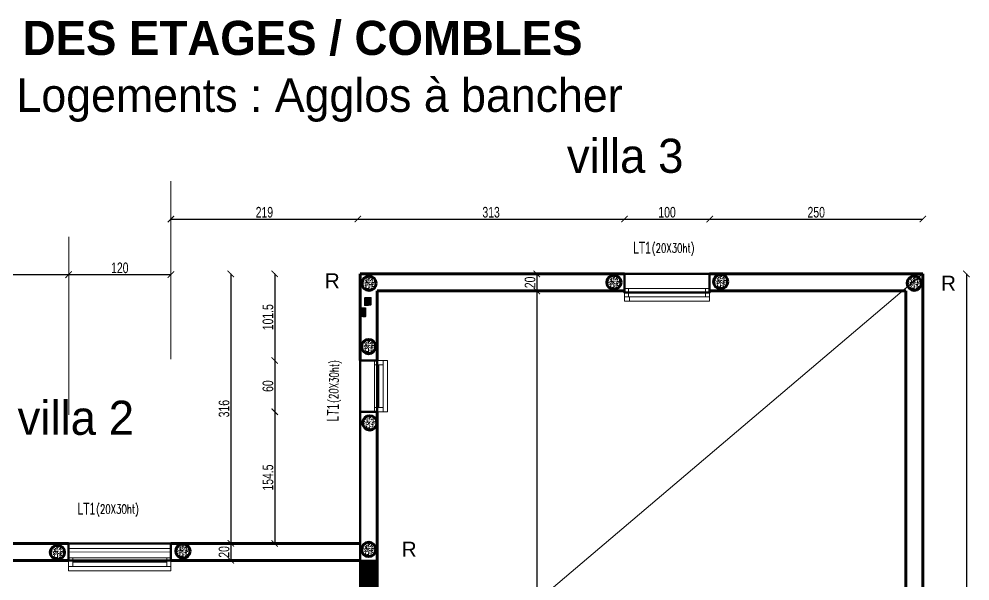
# Model space of a CAD drawing. Header units: metres. Extents: x -12536 to 12621, y -17191 to 9596.
# Drawn here: x -1942 to -826, y 4959 to 5618 of the extents above; entities that cross this region are included whole.
import ezdxf
from ezdxf.enums import TextEntityAlignment as Align

# ---------------------------------------------------------------- set-up
doc = ezdxf.new("R2010")
doc.units = ezdxf.units.M
doc.header["$MEASUREMENT"] = 0
doc.header["$PDMODE"] = 2
doc.header["$PDSIZE"] = 0.25
for name, color, linetype, lineweight in [('B-COT', 1, 'Continuous', 18), ('B-HAC', 8, 'Continuous', 9), ('B-HACH', 8, 'Continuous', 9), ('B-TEXT-LINTEAU', 3, 'Continuous', 30), ('B-TEXT-NIVEAU', 3, 'Continuous', 20), ('B-titre linteau', 7, 'Continuous', 40), ('B-TITRE POTEAUX', 7, 'Continuous', 60), ('B-VOILE-BA', 7, 'Continuous', 60)]:
    doc.layers.add(name, color=color, linetype=linetype, lineweight=lineweight)
for name, color, linetype in [('B-HATCH-RELEVE', 7, 'Continuous'), ('Calque commun', 7, 'Continuous'), ('Layer4', 7, 'Continuous')]:
    doc.layers.add(name, color=color, linetype=linetype)
doc.styles.add('Arial', font='arial.ttf', dxfattribs={"height": 0.128})
doc.styles.add('Arial Narrow', font='ARIALN.TTF', dxfattribs={"width": 0.5})
doc.styles.add('Century Gothic', font='GOTHICB.TTF', dxfattribs={"height": 0.4})
doc.styles.add('Century Gothic4', font='GOTHIC.TTF', dxfattribs={"height": 0.4})
doc.styles.add('TEXTE', font='arial.ttf', dxfattribs={"width": 0.7})
doc.styles.add('TEXTE100', font='romans.shx', dxfattribs={"width": 0.7, "height": 0.3})
doc.dimstyles.new('COT 50', dxfattribs={"dimscale": 0.05, "dimtxt": 250, "dimasz": 150, "dimexe": 1, "dimexo": 2, "dimgap": 30, "dimtad": 1, "dimdec": 1, "dimrnd": 0.5, "dimzin": 12, "dimdsep": 46, "dimtxsty": 'TEXTE', "dimblk1": 'ARCHTICK', "dimblk2": 'ARCHTICK', "dimsah": 1, "dimcen": 0, "dimdle": 1.5, "dimclrd": 1, "dimclre": 1, "dimclrt": 3, "dimadec": 0, "dimazin": 0, "dimtfac": 1, "dimtdec": 1, "dimtmove": 0, "dimatfit": 3, "dimldrblk": 'ARCHTICK', "dimfxl": 1, "dimtolj": 1, "dimtzin": 0, "dimarcsym": 0})

# ---------------------------------------------------------------- blocks, each defined once
blk = doc.blocks.new('@PRES_1_$$_1-50')
at = {"layer": 'Calque commun', "color": 5, "linetype": 'Continuous', "lineweight": 5}
for p, q in [((0, 0.32), (1, 0.32)), ((1, 0.15), (0, 0.15)), ((0.05, 0.05), (0.05, 0.15)), ((0.95, 0.15), (0.95, 0.05)), ((1, 0.05), (0, 0.05)), ((0, 0), (1, 0)), ((0.05, 0.1), (0.95, 0.1))]:
    blk.add_line(p, q, dxfattribs=at)
blk = doc.blocks.new('@PRES_1_$$_1-51')
at = {"layer": 'Calque commun', "color": 0, "linetype": 'ByBlock', "lineweight": -2}
blk.add_line((0, 0), (0, 0.32), dxfattribs=at)
blk = doc.blocks.new('@PRES_1_$$_1-52')
at = {"layer": 'Calque commun', "color": 0, "linetype": 'ByBlock', "lineweight": -2}
blk.add_line((0, 0), (0, 0.32), dxfattribs=at)
blk = doc.blocks.new('INTER_2D_COMB18')
at = {"layer": 'Calque commun', "color": 0, "linetype": 'ByBlock', "lineweight": -2}
blk.add_blockref('@PRES_1_$$_1-50', (0, 0), dxfattribs=at)
at = {"layer": 'Calque commun', "color": 7, "linetype": 'Continuous', "lineweight": 5}
blk.add_blockref('@PRES_1_$$_1-51', (0, 0), dxfattribs=at)
at = {"layer": 'Calque commun', "color": 7, "linetype": 'Continuous', "lineweight": 5, "extrusion": (0, 0, -1), "xscale": -1, "yscale": -1, "zscale": -1, "rotation": 180}
blk.add_blockref('@PRES_1_$$_1-52', (-1, 0), dxfattribs=at)
blk = doc.blocks.new('@PRES_1_$$_1-7')
at = {"layer": 'Calque commun', "color": 5, "linetype": 'Continuous', "lineweight": 5}
for p, q in [((0, 0.32), (1.2, 0.32)), ((1.2, 0.15), (0, 0.15)), ((0.05, 0.05), (0.05, 0.15)), ((1.15, 0.15), (1.15, 0.05)), ((1.2, 0.05), (0, 0.05)), ((0, 0), (1.2, 0)), ((0.05, 0.1), (1.15, 0.1))]:
    blk.add_line(p, q, dxfattribs=at)
blk = doc.blocks.new('@PRES_1_$$_1-8')
at = {"layer": 'Calque commun', "color": 7, "linetype": 'Continuous', "lineweight": 5}
blk.add_line((0, 0), (0, 0.32), dxfattribs=at)
blk = doc.blocks.new('@PRES_1_$$_1-9')
at = {"layer": 'Calque commun', "color": 7, "linetype": 'Continuous', "lineweight": 5}
blk.add_line((0, 0), (0, 0.32), dxfattribs=at)
blk = doc.blocks.new('INTER_2D_COMB3')
at = {"layer": 'Layer4', "color": 0, "linetype": 'ByBlock', "lineweight": -2}
for name in ['@PRES_1_$$_1-7', '@PRES_1_$$_1-8']:
    blk.add_blockref(name, (0, 0), dxfattribs=at)
at = {"layer": 'Layer4', "color": 0, "linetype": 'ByBlock', "lineweight": -2, "extrusion": (0, 0, -1), "xscale": -1, "yscale": -1, "zscale": -1, "rotation": 180}
blk.add_blockref('@PRES_1_$$_1-9', (-1.2, 0), dxfattribs=at)
blk = doc.blocks.new('@PRES_1_$$_1-14')
at = {"layer": 'Calque commun', "color": 5, "linetype": 'Continuous', "lineweight": 5}
for p, q in [((0, 0.32), (0.6, 0.32)), ((0.6, 0.15), (0, 0.15)), ((0.05, 0.05), (0.05, 0.15)), ((0.55, 0.15), (0.55, 0.05)), ((0.6, 0.05), (0, 0.05)), ((0, 0), (0.6, 0)), ((0.05, 0.1), (0.55, 0.1))]:
    blk.add_line(p, q, dxfattribs=at)
blk = doc.blocks.new('@PRES_1_$$_1-15')
at = {"layer": 'Calque commun', "color": 0, "linetype": 'ByBlock', "lineweight": -2}
blk.add_line((0, 0), (0, 0.32), dxfattribs=at)
blk = doc.blocks.new('@PRES_1_$$_1-16')
at = {"layer": 'Calque commun', "color": 0, "linetype": 'ByBlock', "lineweight": -2}
blk.add_line((0, 0), (0, 0.32), dxfattribs=at)
blk = doc.blocks.new('INTER_2D_COMB6')
at = {"layer": 'Layer4', "color": 0, "linetype": 'ByBlock', "lineweight": -2}
blk.add_blockref('@PRES_1_$$_1-14', (0, 0), dxfattribs=at)
at = {"layer": 'Layer4', "color": 7, "linetype": 'Continuous', "lineweight": 5}
blk.add_blockref('@PRES_1_$$_1-15', (0, 0), dxfattribs=at)
at = {"layer": 'Layer4', "color": 7, "linetype": 'Continuous', "lineweight": 5, "extrusion": (0, 0, -1), "xscale": -1, "yscale": -1, "zscale": -1, "rotation": 180}
blk.add_blockref('@PRES_1_$$_1-16', (-0.6, 0), dxfattribs=at)
blk = doc.blocks.new('_ArchTick')
at = {"color": 0, "linetype": 'ByBlock', "const_width": 0.15}
blk.add_lwpolyline([(-0.5, -0.5), (0.5, 0.5)], dxfattribs=at)
blk = doc.blocks.new('*D972')
at = {"layer": 'B-HATCH-RELEVE', "color": 1, "linetype": 'ByBlock', "lineweight": -2, "transparency": 16777216}
for p, q in [((-2161.6, 5318.2), (-1883.5, 5318.2)), ((-2161.5, 5318.2), (-2161.5, 5318.2)), ((-1883.5, 5318.2), (-1883.5, 5318.2))]:
    blk.add_line(p, q, dxfattribs=at)
at = {"layer": 'Defpoints', "color": 0, "transparency": 16777216}
for p in [(-1883.5, 5318.2), (-2161.5, 5186.7), (-1883.5, 5003.1)]:
    blk.add_point(p, dxfattribs=at)
at = {"layer": 'B-HATCH-RELEVE', "color": 1, "lineweight": -2, "transparency": 16777216, "xscale": 7.5, "yscale": 7.5, "zscale": 7.5, "rotation": 180}
blk.add_blockref('_ArchTick', (-2161.5, 5318.2), dxfattribs=at)
at = {"layer": 'B-HATCH-RELEVE', "color": 1, "lineweight": -2, "transparency": 16777216, "xscale": 7.5, "yscale": 7.5, "zscale": 7.5}
blk.add_blockref('_ArchTick', (-1883.5, 5318.2), dxfattribs=at)
at = {"layer": 'B-HATCH-RELEVE', "color": 3, "transparency": 16777216, "insert": (-2022.5, 5326.1), "char_height": 12.5, "attachment_point": 5, "style": 'TEXTE'}
blk.add_mtext('\\A1;278', dxfattribs=at)
blk = doc.blocks.new('*D973')
at = {"layer": 'B-HATCH-RELEVE', "color": 1, "linetype": 'ByBlock', "lineweight": -2, "transparency": 16777216}
for p, q in [((-1883.6, 5318.2), (-1763.5, 5318.2)), ((-1883.5, 5318.2), (-1883.5, 5318.2)), ((-1763.5, 5318.2), (-1763.5, 5318.2))]:
    blk.add_line(p, q, dxfattribs=at)
at = {"layer": 'Defpoints', "color": 0, "transparency": 16777216}
for p in [(-1763.5, 5318.2), (-1883.5, 5003.1), (-1763.5, 5003.1)]:
    blk.add_point(p, dxfattribs=at)
at = {"layer": 'B-HATCH-RELEVE', "color": 1, "lineweight": -2, "transparency": 16777216, "xscale": 7.5, "yscale": 7.5, "zscale": 7.5, "rotation": 180}
blk.add_blockref('_ArchTick', (-1883.5, 5318.2), dxfattribs=at)
at = {"layer": 'B-HATCH-RELEVE', "color": 1, "lineweight": -2, "transparency": 16777216, "xscale": 7.5, "yscale": 7.5, "zscale": 7.5}
blk.add_blockref('_ArchTick', (-1763.5, 5318.2), dxfattribs=at)
at = {"layer": 'B-HATCH-RELEVE', "color": 3, "transparency": 16777216, "insert": (-1823.5, 5326.1), "char_height": 12.5, "attachment_point": 5, "style": 'TEXTE'}
blk.add_mtext('\\A1;120', dxfattribs=at)
blk = doc.blocks.new('*D974')
at = {"layer": 'B-HATCH-RELEVE', "color": 1, "linetype": 'ByBlock', "lineweight": -2, "transparency": 16777216}
for p, q in [((-1763.6, 5383.4), (-1544.2, 5383.4)), ((-1763.5, 5383.4), (-1763.5, 5383.5)), ((-1544.3, 5383.4), (-1544.3, 5383.4))]:
    blk.add_line(p, q, dxfattribs=at)
at = {"layer": 'Defpoints', "color": 0, "transparency": 16777216}
for p in [(-1544.3, 5384.4), (-1544.3, 5383.4), (-1763.5, 5068.4)]:
    blk.add_point(p, dxfattribs=at)
at = {"layer": 'B-HATCH-RELEVE', "color": 1, "lineweight": -2, "transparency": 16777216, "xscale": 7.5, "yscale": 7.5, "zscale": 7.5, "rotation": 180}
blk.add_blockref('_ArchTick', (-1763.5, 5383.4), dxfattribs=at)
at = {"layer": 'B-HATCH-RELEVE', "color": 1, "lineweight": -2, "transparency": 16777216, "xscale": 7.5, "yscale": 7.5, "zscale": 7.5}
blk.add_blockref('_ArchTick', (-1544.3, 5383.4), dxfattribs=at)
at = {"layer": 'B-HATCH-RELEVE', "color": 3, "transparency": 16777216, "insert": (-1653.9, 5391.3), "char_height": 12.5, "attachment_point": 5, "style": 'TEXTE'}
blk.add_mtext('\\A1;219', dxfattribs=at)
blk = doc.blocks.new('*D975')
at = {"layer": 'B-HATCH-RELEVE', "color": 1, "linetype": 'ByBlock', "lineweight": -2, "transparency": 16777216}
for p, q in [((-1544.4, 5383.4), (-1231.5, 5383.4)), ((-1544.3, 5383.4), (-1544.3, 5383.4)), ((-1231.5, 5383.4), (-1231.5, 5383.5))]:
    blk.add_line(p, q, dxfattribs=at)
at = {"layer": 'Defpoints', "color": 0, "transparency": 16777216}
for p in [(-1544.3, 5384.4), (-1231.5, 5383.4), (-1231.5, 5319.1)]:
    blk.add_point(p, dxfattribs=at)
at = {"layer": 'B-HATCH-RELEVE', "color": 1, "lineweight": -2, "transparency": 16777216, "xscale": 7.5, "yscale": 7.5, "zscale": 7.5, "rotation": 180}
blk.add_blockref('_ArchTick', (-1544.3, 5383.4), dxfattribs=at)
at = {"layer": 'B-HATCH-RELEVE', "color": 1, "lineweight": -2, "transparency": 16777216, "xscale": 7.5, "yscale": 7.5, "zscale": 7.5}
blk.add_blockref('_ArchTick', (-1231.5, 5383.4), dxfattribs=at)
at = {"layer": 'B-HATCH-RELEVE', "color": 3, "transparency": 16777216, "insert": (-1387.9, 5391.3), "char_height": 12.5, "attachment_point": 5, "style": 'TEXTE'}
blk.add_mtext('\\A1;313', dxfattribs=at)
blk = doc.blocks.new('*D976')
at = {"layer": 'B-HATCH-RELEVE', "color": 1, "linetype": 'ByBlock', "lineweight": -2, "transparency": 16777216}
for p, q in [((-1231.6, 5383.4), (-1131.5, 5383.4)), ((-1231.5, 5383.4), (-1231.5, 5383.5)), ((-1131.5, 5383.4), (-1131.5, 5383.5))]:
    blk.add_line(p, q, dxfattribs=at)
at = {"layer": 'Defpoints', "color": 0, "transparency": 16777216}
for p in [(-1131.5, 5383.4), (-1231.5, 5319.1), (-1131.5, 5318.2)]:
    blk.add_point(p, dxfattribs=at)
at = {"layer": 'B-HATCH-RELEVE', "color": 1, "lineweight": -2, "transparency": 16777216, "xscale": 7.5, "yscale": 7.5, "zscale": 7.5, "rotation": 180}
blk.add_blockref('_ArchTick', (-1231.5, 5383.4), dxfattribs=at)
at = {"layer": 'B-HATCH-RELEVE', "color": 1, "lineweight": -2, "transparency": 16777216, "xscale": 7.5, "yscale": 7.5, "zscale": 7.5}
blk.add_blockref('_ArchTick', (-1131.5, 5383.4), dxfattribs=at)
at = {"layer": 'B-HATCH-RELEVE', "color": 3, "transparency": 16777216, "insert": (-1181.5, 5391.3), "char_height": 12.5, "attachment_point": 5, "style": 'TEXTE'}
blk.add_mtext('\\A1;100', dxfattribs=at)
blk = doc.blocks.new('*D977')
at = {"layer": 'B-HATCH-RELEVE', "color": 1, "linetype": 'ByBlock', "lineweight": -2, "transparency": 16777216}
for p, q in [((-1131.6, 5383.4), (-881.5, 5383.4)), ((-1131.5, 5383.4), (-1131.5, 5383.5)), ((-881.5, 5383.4), (-881.5, 5383.5))]:
    blk.add_line(p, q, dxfattribs=at)
at = {"layer": 'Defpoints', "color": 0, "transparency": 16777216}
for p in [(-881.5, 5383.4), (-1131.5, 5318.2), (-881.5, 5319.1)]:
    blk.add_point(p, dxfattribs=at)
at = {"layer": 'B-HATCH-RELEVE', "color": 1, "lineweight": -2, "transparency": 16777216, "xscale": 7.5, "yscale": 7.5, "zscale": 7.5, "rotation": 180}
blk.add_blockref('_ArchTick', (-1131.5, 5383.4), dxfattribs=at)
at = {"layer": 'B-HATCH-RELEVE', "color": 1, "lineweight": -2, "transparency": 16777216, "xscale": 7.5, "yscale": 7.5, "zscale": 7.5}
blk.add_blockref('_ArchTick', (-881.5, 5383.4), dxfattribs=at)
at = {"layer": 'B-HATCH-RELEVE', "color": 3, "transparency": 16777216, "insert": (-1006.5, 5391.3), "char_height": 12.5, "attachment_point": 5, "style": 'TEXTE'}
blk.add_mtext('\\A1;250', dxfattribs=at)
blk = doc.blocks.new('*D1003')
at = {"layer": 'B-HATCH-RELEVE', "color": 1, "linetype": 'ByBlock', "lineweight": -2, "transparency": 16777216}
for p, q in [((-1641.8, 5319.1), (-1641.9, 5319.1)), ((-1641.8, 5319.2), (-1641.8, 5217.5)), ((-1641.8, 5217.5), (-1641.9, 5217.5))]:
    blk.add_line(p, q, dxfattribs=at)
at = {"layer": 'Defpoints', "color": 0, "transparency": 16777216}
for p in [(-1541.5, 5319.1), (-1641.8, 5217.5), (-1541.5, 5217.5)]:
    blk.add_point(p, dxfattribs=at)
at = {"layer": 'B-HATCH-RELEVE', "color": 1, "lineweight": -2, "transparency": 16777216, "xscale": 7.5, "yscale": 7.5, "zscale": 7.5}
for p, rotation in [((-1641.8, 5319.1), 90), ((-1641.8, 5217.5), 270)]:
    blk.add_blockref('_ArchTick', p, dxfattribs=dict(at, rotation=rotation))
at = {"layer": 'B-HATCH-RELEVE', "color": 3, "transparency": 16777216, "insert": (-1649.7, 5268.3), "char_height": 12.5, "attachment_point": 5, "rotation": 90, "style": 'TEXTE'}
blk.add_mtext('\\A1;101.5', dxfattribs=at)
blk = doc.blocks.new('*D1004')
at = {"layer": 'B-HATCH-RELEVE', "color": 1, "linetype": 'ByBlock', "lineweight": -2, "transparency": 16777216}
for p, q in [((-1641.8, 5217.5), (-1641.9, 5217.5)), ((-1641.8, 5217.6), (-1641.8, 5157.5)), ((-1641.8, 5157.5), (-1641.9, 5157.5))]:
    blk.add_line(p, q, dxfattribs=at)
at = {"layer": 'Defpoints', "color": 0, "transparency": 16777216}
for p in [(-1541.5, 5217.5), (-1641.8, 5157.5), (-1541.5, 5157.5)]:
    blk.add_point(p, dxfattribs=at)
at = {"layer": 'B-HATCH-RELEVE', "color": 1, "lineweight": -2, "transparency": 16777216, "xscale": 7.5, "yscale": 7.5, "zscale": 7.5}
for p, rotation in [((-1641.8, 5217.5), 90), ((-1641.8, 5157.5), 270)]:
    blk.add_blockref('_ArchTick', p, dxfattribs=dict(at, rotation=rotation))
at = {"layer": 'B-HATCH-RELEVE', "color": 3, "transparency": 16777216, "insert": (-1649.7, 5187.5), "char_height": 12.5, "attachment_point": 5, "rotation": 90, "style": 'TEXTE'}
blk.add_mtext('\\A1;60', dxfattribs=at)
blk = doc.blocks.new('*D1005')
at = {"layer": 'B-HATCH-RELEVE', "color": 1, "linetype": 'ByBlock', "lineweight": -2, "transparency": 16777216}
for p, q in [((-1641.8, 5157.5), (-1641.9, 5157.5)), ((-1641.8, 5157.6), (-1641.8, 5003)), ((-1641.8, 5003.1), (-1641.9, 5003.1))]:
    blk.add_line(p, q, dxfattribs=at)
at = {"layer": 'Defpoints', "color": 0, "transparency": 16777216}
for p in [(-1541.5, 5157.5), (-1641.8, 5003.1), (-1541.5, 5003.1)]:
    blk.add_point(p, dxfattribs=at)
at = {"layer": 'B-HATCH-RELEVE', "color": 1, "lineweight": -2, "transparency": 16777216, "xscale": 7.5, "yscale": 7.5, "zscale": 7.5}
for p, rotation in [((-1641.8, 5157.5), 90), ((-1641.8, 5003.1), 270)]:
    blk.add_blockref('_ArchTick', p, dxfattribs=dict(at, rotation=rotation))
at = {"layer": 'B-HATCH-RELEVE', "color": 3, "transparency": 16777216, "insert": (-1649.7, 5080.3), "char_height": 12.5, "attachment_point": 5, "rotation": 90, "style": 'TEXTE'}
blk.add_mtext('\\A1;154.5', dxfattribs=at)
blk = doc.blocks.new('*D1006')
at = {"layer": 'B-HATCH-RELEVE', "color": 1, "linetype": 'ByBlock', "lineweight": -2, "transparency": 16777216}
for p, q in [((-1693.3, 5319.1), (-1693.4, 5319.1)), ((-1693.3, 5319.2), (-1693.3, 5003)), ((-1693.3, 5003.1), (-1693.4, 5003.1))]:
    blk.add_line(p, q, dxfattribs=at)
at = {"layer": 'Defpoints', "color": 0, "transparency": 16777216}
for p in [(-1541.5, 5319.1), (-1693.3, 5003.1), (-1541.5, 5003.1)]:
    blk.add_point(p, dxfattribs=at)
at = {"layer": 'B-HATCH-RELEVE', "color": 1, "lineweight": -2, "transparency": 16777216, "xscale": 7.5, "yscale": 7.5, "zscale": 7.5}
for p, rotation in [((-1693.3, 5319.1), 90), ((-1693.3, 5003.1), 270)]:
    blk.add_blockref('_ArchTick', p, dxfattribs=dict(at, rotation=rotation))
at = {"layer": 'B-HATCH-RELEVE', "color": 3, "transparency": 16777216, "insert": (-1701.2, 5161.1), "char_height": 12.5, "attachment_point": 5, "rotation": 90, "style": 'TEXTE'}
blk.add_mtext('\\A1;316', dxfattribs=at)
blk = doc.blocks.new('*D1007')
at = {"layer": 'B-HATCH-RELEVE', "color": 1, "linetype": 'ByBlock', "lineweight": -2, "transparency": 16777216}
for p, q in [((-1693.3, 5003.1), (-1693.4, 5003.1)), ((-1693.3, 5003.2), (-1693.3, 4983)), ((-1693.3, 4983.1), (-1693.4, 4983.1))]:
    blk.add_line(p, q, dxfattribs=at)
at = {"layer": 'Defpoints', "color": 0, "transparency": 16777216}
for p in [(-1541.5, 5003.1), (-1693.3, 4983.1), (-1693.3, 4983.1)]:
    blk.add_point(p, dxfattribs=at)
at = {"layer": 'B-HATCH-RELEVE', "color": 1, "lineweight": -2, "transparency": 16777216, "xscale": 7.5, "yscale": 7.5, "zscale": 7.5}
for p, rotation in [((-1693.3, 5003.1), 90), ((-1693.3, 4983.1), 270)]:
    blk.add_blockref('_ArchTick', p, dxfattribs=dict(at, rotation=rotation))
at = {"layer": 'B-HATCH-RELEVE', "color": 3, "transparency": 16777216, "insert": (-1701.2, 4993.1), "char_height": 12.5, "attachment_point": 5, "rotation": 90, "style": 'TEXTE'}
blk.add_mtext('\\A1;20', dxfattribs=at)
blk = doc.blocks.new('*D1008')
at = {"layer": 'B-HATCH-RELEVE', "color": 1, "linetype": 'ByBlock', "lineweight": -2, "transparency": 16777216}
for p, q in [((-1334.3, 5319.2), (-1334.3, 5299)), ((-1334.3, 5319.1), (-1334.3, 5319.1)), ((-1334.3, 5299.1), (-1334.3, 5299.1))]:
    blk.add_line(p, q, dxfattribs=at)
at = {"layer": 'Defpoints', "color": 0, "transparency": 16777216}
for p in [(-1541.5, 5319.1), (-1521.5, 5299.1), (-1334.3, 5299.1)]:
    blk.add_point(p, dxfattribs=at)
at = {"layer": 'B-HATCH-RELEVE', "color": 1, "lineweight": -2, "transparency": 16777216, "xscale": 7.5, "yscale": 7.5, "zscale": 7.5}
for p, rotation in [((-1334.3, 5319.1), 90), ((-1334.3, 5299.1), 270)]:
    blk.add_blockref('_ArchTick', p, dxfattribs=dict(at, rotation=rotation))
at = {"layer": 'B-HATCH-RELEVE', "color": 3, "transparency": 16777216, "insert": (-1342.2, 5309.1), "char_height": 12.5, "attachment_point": 5, "rotation": 90, "style": 'TEXTE'}
blk.add_mtext('\\A1;20', dxfattribs=at)
blk = doc.blocks.new('*D1009')
at = {"layer": 'B-HATCH-RELEVE', "color": 1, "linetype": 'ByBlock', "lineweight": -2, "transparency": 16777216}
for p, q in [((-1334.3, 5299.2), (-1334.3, 4439)), ((-1334.3, 5299.1), (-1334.3, 5299.1)), ((-1334.3, 4439.1), (-1334.4, 4439.1))]:
    blk.add_line(p, q, dxfattribs=at)
at = {"layer": 'Defpoints', "color": 0, "transparency": 16777216}
for p in [(-1521.5, 5299.1), (-1334.3, 4439.1), (-1334.3, 4439.1)]:
    blk.add_point(p, dxfattribs=at)
at = {"layer": 'B-HATCH-RELEVE', "color": 1, "lineweight": -2, "transparency": 16777216, "xscale": 7.5, "yscale": 7.5, "zscale": 7.5}
for p, rotation in [((-1334.3, 5299.1), 90), ((-1334.3, 4439.1), 270)]:
    blk.add_blockref('_ArchTick', p, dxfattribs=dict(at, rotation=rotation))
at = {"layer": 'B-HATCH-RELEVE', "color": 3, "transparency": 16777216, "insert": (-1342.2, 4869.1), "char_height": 12.5, "attachment_point": 5, "rotation": 90, "style": 'TEXTE'}
blk.add_mtext('\\A1;860', dxfattribs=at)
blk = doc.blocks.new('*D1012')
at = {"layer": 'B-HATCH-RELEVE', "color": 1, "linetype": 'ByBlock', "lineweight": -2, "transparency": 16777216}
for p, q in [((-830.3, 5319.2), (-830.3, 4419)), ((-830.3, 5319.1), (-830.2, 5319.1)), ((-830.3, 4419.1), (-830.2, 4419.1))]:
    blk.add_line(p, q, dxfattribs=at)
at = {"layer": 'Defpoints', "color": 0, "transparency": 16777216}
for p in [(-940.4, 5319.1), (-940.4, 4419.1), (-830.3, 4419.1)]:
    blk.add_point(p, dxfattribs=at)
at = {"layer": 'B-HATCH-RELEVE', "color": 1, "lineweight": -2, "transparency": 16777216, "xscale": 7.5, "yscale": 7.5, "zscale": 7.5}
for p, rotation in [((-830.3, 5319.1), 90), ((-830.3, 4419.1), 270)]:
    blk.add_blockref('_ArchTick', p, dxfattribs=dict(at, rotation=rotation))
at = {"layer": 'B-HATCH-RELEVE', "color": 3, "transparency": 16777216, "insert": (-838.2, 4869.1), "char_height": 12.5, "attachment_point": 5, "rotation": 90, "style": 'TEXTE'}
blk.add_mtext('\\A1;900', dxfattribs=at)

msp = doc.modelspace()

# ---------------------------------------------------------------- hatches: boundary and pattern name
at = {"layer": 'B-HAC'}
h = msp.add_hatch(dxfattribs=at)
h.set_pattern_fill('ANSI32', color=1, angle=-90)
h.set_pattern_definition([(315, (2410.22015, -10.12498), (0.265165043, 0.265165043), []), (315, (2410.22015, -10.30175), (0.265165043, 0.265165043), [])])
h.paths.add_polyline_path([(-1521.78, 4983.375), (-1523.28, 4439.375), (-1543.28, 4439.375), (-1541.78, 4983.375)])
h.paths.add_polyline_path([(-1540.217, 5279.304), (-1534.708, 5279.229), (-1534.708, 5268.886), (-1540.217, 5268.96)])
h.paths.add_polyline_path([(-1536.308, 5291.461), (-1528.474, 5291.506), (-1528.448, 5282.234), (-1536.282, 5282.189)])
at = {"layer": 'B-HACH', "ltscale": 0.225}
h = msp.add_hatch(dxfattribs=at)
h.set_pattern_fill('AR-CONC', color=256, scale=0.028, style=0)
h.set_pattern_definition([(50, (6403.4637, 16644.4748), (5.1011707, -0.4462944), [0.5334, -5.8674]), (355, (6403.4637, 16644.475), (-0.9867991, 5.349586), [0.42672, -4.69392]), (100.451, (6403.889, 16644.4376), (4.11439, 4.9032673), [0.45332, -4.98652]), (46.1842, (6403.464, 16645.897), (7.5902131, -1.1771852), [0.8001, -8.8011]), (96.6356, (6404.096, 16645.799), (6.6473186, 6.9279156), [0.67998, -7.47978]), (351.184, (6403.464, 16645.897), (6.647329, 6.9279033), [0.64008, -7.04088]), (21, (6404.175, 16645.5416), (4.2452166, -2.8634345), [0.5334, -5.8674]), (326, (6404.175, 16645.5416), (1.7304568, 5.157263), [0.42672, -4.69392]), (71.4514, (6404.5287, 16645.303), (5.9756617, 2.29384), [0.45332, -4.98652]), (37.5, (6403.4637, 16644.4748), (0.0864809, 2.3675411), [0, -4.637024, 0, -4.76504, 0, -4.7117]), (7.5, (6403.4637, 16644.4748), (1.87095055, 2.8050561), [0, -2.716784, 0, -4.530344, 0, -1.79578]), (327.5, (6401.8777, 16644.4748), (3.79653666, -0.16040483), [0, -1.778, 0, -5.54736, 0, -7.36092]), (317.5, (6401.1665, 16644.4748), (4.1476171, 0.71194175), [0, -2.3114, 0, -3.684016, 0, -5.22732])])
h.paths.add_polyline_path([(-1522.724, 5308.012, 1), (-1539.524, 5308.012, 1)])
h = msp.add_hatch(dxfattribs=at)
h.set_pattern_fill('AR-CONC', color=256, scale=0.028, style=0)
h.set_pattern_definition([(50, (6690.666, 16645.6096), (5.1011707, -0.4462944), [0.5334, -5.8674]), (355, (6690.666, 16645.6096), (-0.9867991, 5.349586), [0.42672, -4.69392]), (100.451, (6691.091, 16645.5724), (4.11439, 4.9032673), [0.45332, -4.98652]), (46.1842, (6690.666, 16647.032), (7.5902131, -1.1771852), [0.8001, -8.8011]), (96.6356, (6691.2985, 16646.934), (6.6473186, 6.9279156), [0.67998, -7.47978]), (351.184, (6690.666, 16647.032), (6.647329, 6.9279033), [0.64008, -7.04088]), (21, (6691.3772, 16646.6764), (4.2452166, -2.8634345), [0.5334, -5.8674]), (326, (6691.377, 16646.6764), (1.7304568, 5.157263), [0.42672, -4.69392]), (71.4514, (6691.731, 16646.438), (5.9756617, 2.29384), [0.45332, -4.98652]), (37.5, (6690.666, 16645.6096), (0.0864809, 2.3675411), [0, -4.637024, 0, -4.76504, 0, -4.7117]), (7.5, (6690.666, 16645.6096), (1.87095055, 2.8050561), [0, -2.716784, 0, -4.530344, 0, -1.79578]), (327.5, (6689.08, 16645.6096), (3.79653666, -0.16040483), [0, -1.778, 0, -5.54736, 0, -7.36092]), (317.5, (6688.369, 16645.6096), (4.1476171, 0.71194175), [0, -2.3114, 0, -3.684016, 0, -5.22732])])
h.paths.add_polyline_path([(-1235.521, 5309.146, 1), (-1252.321, 5309.146, 1)])
h = msp.add_hatch(dxfattribs=at)
h.set_pattern_fill('AR-CONC', color=256, scale=0.028, style=0)
h.set_pattern_definition([(50, (6815.9727, 16646.4852), (5.1011707, -0.4462944), [0.5334, -5.8674]), (355, (6815.9727, 16646.485), (-0.9867991, 5.349586), [0.42672, -4.69392]), (100.451, (6816.398, 16646.448), (4.11439, 4.9032673), [0.45332, -4.98652]), (46.1842, (6815.973, 16647.9076), (7.5902131, -1.1771852), [0.8001, -8.8011]), (96.6356, (6816.605, 16647.8095), (6.6473186, 6.9279156), [0.67998, -7.47978]), (351.184, (6815.973, 16647.908), (6.647329, 6.9279033), [0.64008, -7.04088]), (21, (6816.684, 16647.552), (4.2452166, -2.8634345), [0.5334, -5.8674]), (326, (6816.684, 16647.552), (1.7304568, 5.157263), [0.42672, -4.69392]), (71.4514, (6817.0377, 16647.3134), (5.9756617, 2.29384), [0.45332, -4.98652]), (37.5, (6815.9727, 16646.4852), (0.0864809, 2.3675411), [0, -4.637024, 0, -4.76504, 0, -4.7117]), (7.5, (6815.9727, 16646.4852), (1.87095055, 2.8050561), [0, -2.716784, 0, -4.530344, 0, -1.79578]), (327.5, (6814.3867, 16646.4852), (3.79653666, -0.16040483), [0, -1.778, 0, -5.54736, 0, -7.36092]), (317.5, (6813.6755, 16646.4852), (4.1476171, 0.71194175), [0, -2.3114, 0, -3.684016, 0, -5.22732])])
h.paths.add_polyline_path([(-1110.215, 5310.022, 1), (-1127.015, 5310.022, 1)])
h = msp.add_hatch(dxfattribs=at)
h.set_pattern_fill('AR-CONC', color=256, scale=0.028, style=0)
h.set_pattern_definition([(50, (7043.0836, 16644.6513), (5.1011707, -0.4462944), [0.5334, -5.8674]), (355, (7043.0836, 16644.651), (-0.9867991, 5.349586), [0.42672, -4.69392]), (100.451, (7043.5087, 16644.614), (4.11439, 4.9032673), [0.45332, -4.98652]), (46.1842, (7043.0836, 16646.0737), (7.5902131, -1.1771852), [0.8001, -8.8011]), (96.6356, (7043.716, 16645.9756), (6.6473186, 6.9279156), [0.67998, -7.47978]), (351.184, (7043.084, 16646.074), (6.647329, 6.9279033), [0.64008, -7.04088]), (21, (7043.795, 16645.718), (4.2452166, -2.8634345), [0.5334, -5.8674]), (326, (7043.795, 16645.718), (1.7304568, 5.157263), [0.42672, -4.69392]), (71.4514, (7044.1486, 16645.4794), (5.9756617, 2.29384), [0.45332, -4.98652]), (37.5, (7043.0836, 16644.6513), (0.0864809, 2.3675411), [0, -4.637024, 0, -4.76504, 0, -4.7117]), (7.5, (7043.0836, 16644.6513), (1.87095055, 2.8050561), [0, -2.716784, 0, -4.530344, 0, -1.79578]), (327.5, (7041.4977, 16644.6513), (3.79653666, -0.16040483), [0, -1.778, 0, -5.54736, 0, -7.36092]), (317.5, (7040.7865, 16644.6513), (4.1476171, 0.71194175), [0, -2.3114, 0, -3.684016, 0, -5.22732])])
h.paths.add_polyline_path([(-883.104, 5308.188, 1), (-899.904, 5308.188, 1)])
h = msp.add_hatch(dxfattribs=at)
h.set_pattern_fill('AR-CONC', color=256, scale=0.028, style=0)
h.set_pattern_definition([(50, (6402.9412, 16570.3625), (5.1011707, -0.4462944), [0.5334, -5.8674]), (355, (6402.941, 16570.3625), (-0.9867991, 5.349586), [0.42672, -4.69392]), (100.451, (6403.3663, 16570.3253), (4.11439, 4.9032673), [0.45332, -4.98652]), (46.1842, (6402.941, 16571.785), (7.5902131, -1.1771852), [0.8001, -8.8011]), (96.6356, (6403.574, 16571.687), (6.6473186, 6.9279156), [0.67998, -7.47978]), (351.184, (6402.941, 16571.785), (6.647329, 6.9279033), [0.64008, -7.04088]), (21, (6403.6524, 16571.4293), (4.2452166, -2.8634345), [0.5334, -5.8674]), (326, (6403.6524, 16571.4293), (1.7304568, 5.157263), [0.42672, -4.69392]), (71.4514, (6404.006, 16571.1907), (5.9756617, 2.29384), [0.45332, -4.98652]), (37.5, (6402.9412, 16570.3625), (0.0864809, 2.3675411), [0, -4.637024, 0, -4.76504, 0, -4.7117]), (7.5, (6402.9412, 16570.3625), (1.87095055, 2.8050561), [0, -2.716784, 0, -4.530344, 0, -1.79578]), (327.5, (6401.3553, 16570.3625), (3.79653666, -0.16040483), [0, -1.778, 0, -5.54736, 0, -7.36092]), (317.5, (6400.644, 16570.3625), (4.1476171, 0.71194175), [0, -2.3114, 0, -3.684016, 0, -5.22732])])
h.paths.add_polyline_path([(-1523.246, 5233.899, 1), (-1540.046, 5233.899, 1)])
h = msp.add_hatch(dxfattribs=at)
h.set_pattern_fill('AR-CONC', color=256, scale=0.028, style=0)
h.set_pattern_definition([(50, (6404.3257, 16480.8975), (5.1011707, -0.4462944), [0.5334, -5.8674]), (355, (6404.3257, 16480.8975), (-0.9867991, 5.349586), [0.42672, -4.69392]), (100.451, (6404.751, 16480.8603), (4.11439, 4.9032673), [0.45332, -4.98652]), (46.1842, (6404.326, 16482.32), (7.5902131, -1.1771852), [0.8001, -8.8011]), (96.6356, (6404.958, 16482.222), (6.6473186, 6.9279156), [0.67998, -7.47978]), (351.184, (6404.326, 16482.32), (6.647329, 6.9279033), [0.64008, -7.04088]), (21, (6405.037, 16481.9643), (4.2452166, -2.8634345), [0.5334, -5.8674]), (326, (6405.037, 16481.9643), (1.7304568, 5.157263), [0.42672, -4.69392]), (71.4514, (6405.3907, 16481.7257), (5.9756617, 2.29384), [0.45332, -4.98652]), (37.5, (6404.3257, 16480.8975), (0.0864809, 2.3675411), [0, -4.637024, 0, -4.76504, 0, -4.7117]), (7.5, (6404.3257, 16480.8975), (1.87095055, 2.8050561), [0, -2.716784, 0, -4.530344, 0, -1.79578]), (327.5, (6402.7398, 16480.8975), (3.79653666, -0.16040483), [0, -1.778, 0, -5.54736, 0, -7.36092]), (317.5, (6402.0286, 16480.8975), (4.1476171, 0.71194175), [0, -2.3114, 0, -3.684016, 0, -5.22732])])
h.paths.add_polyline_path([(-1521.861, 5144.434, 1), (-1538.661, 5144.434, 1)])
h = msp.add_hatch(dxfattribs=at)
h.set_pattern_fill('AR-CONC', color=256, scale=0.028, style=0)
h.set_pattern_definition([(50, (6037.9437, 16329.0055), (5.1011707, -0.4462944), [0.5334, -5.8674]), (355, (6037.9437, 16329.0055), (-0.9867991, 5.349586), [0.42672, -4.69392]), (100.451, (6038.369, 16328.9683), (4.11439, 4.9032673), [0.45332, -4.98652]), (46.1842, (6037.944, 16330.428), (7.5902131, -1.1771852), [0.8001, -8.8011]), (96.6356, (6038.576, 16330.33), (6.6473186, 6.9279156), [0.67998, -7.47978]), (351.184, (6037.944, 16330.428), (6.647329, 6.9279033), [0.64008, -7.04088]), (21, (6038.655, 16330.0723), (4.2452166, -2.8634345), [0.5334, -5.8674]), (326, (6038.655, 16330.0723), (1.7304568, 5.157263), [0.42672, -4.69392]), (71.4514, (6039.0087, 16329.8337), (5.9756617, 2.29384), [0.45332, -4.98652]), (37.5, (6037.9437, 16329.0055), (0.0864809, 2.3675411), [0, -4.637024, 0, -4.76504, 0, -4.7117]), (7.5, (6037.9437, 16329.0055), (1.87095055, 2.8050561), [0, -2.716784, 0, -4.530344, 0, -1.79578]), (327.5, (6036.3577, 16329.0055), (3.79653666, -0.16040483), [0, -1.778, 0, -5.54736, 0, -7.36092]), (317.5, (6035.6465, 16329.0055), (4.1476171, 0.71194175), [0, -2.3114, 0, -3.684016, 0, -5.22732])])
h.paths.add_polyline_path([(-1888.244, 4992.542, 1), (-1905.044, 4992.542, 1)])
h = msp.add_hatch(dxfattribs=at)
h.set_pattern_fill('AR-CONC', color=256, scale=0.028, style=0)
h.set_pattern_definition([(50, (6185.1165, 16330.5595), (5.1011707, -0.4462944), [0.5334, -5.8674]), (355, (6185.1165, 16330.5595), (-0.9867991, 5.349586), [0.42672, -4.69392]), (100.451, (6185.5416, 16330.5223), (4.11439, 4.9032673), [0.45332, -4.98652]), (46.1842, (6185.1165, 16331.982), (7.5902131, -1.1771852), [0.8001, -8.8011]), (96.6356, (6185.749, 16331.884), (6.6473186, 6.9279156), [0.67998, -7.47978]), (351.184, (6185.1165, 16331.982), (6.647329, 6.9279033), [0.64008, -7.04088]), (21, (6185.8277, 16331.6263), (4.2452166, -2.8634345), [0.5334, -5.8674]), (326, (6185.8277, 16331.6263), (1.7304568, 5.157263), [0.42672, -4.69392]), (71.4514, (6186.1814, 16331.3876), (5.9756617, 2.29384), [0.45332, -4.98652]), (37.5, (6185.1165, 16330.5595), (0.0864809, 2.3675411), [0, -4.637024, 0, -4.76504, 0, -4.7117]), (7.5, (6185.1165, 16330.5595), (1.87095055, 2.8050561), [0, -2.716784, 0, -4.530344, 0, -1.79578]), (327.5, (6183.5305, 16330.5595), (3.79653666, -0.16040483), [0, -1.778, 0, -5.54736, 0, -7.36092]), (317.5, (6182.8193, 16330.5595), (4.1476171, 0.71194175), [0, -2.3114, 0, -3.684016, 0, -5.22732])])
h.paths.add_polyline_path([(-1741.071, 4994.096, 1), (-1757.871, 4994.096, 1)])
h = msp.add_hatch(dxfattribs=at)
h.set_pattern_fill('AR-CONC', color=256, scale=0.028, style=0)
h.set_pattern_definition([(50, (6403.0957, 16332.4483), (5.1011707, -0.4462944), [0.5334, -5.8674]), (355, (6403.096, 16332.4483), (-0.9867991, 5.349586), [0.42672, -4.69392]), (100.451, (6403.521, 16332.411), (4.11439, 4.9032673), [0.45332, -4.98652]), (46.1842, (6403.096, 16333.8707), (7.5902131, -1.1771852), [0.8001, -8.8011]), (96.6356, (6403.728, 16333.7726), (6.6473186, 6.9279156), [0.67998, -7.47978]), (351.184, (6403.096, 16333.871), (6.647329, 6.9279033), [0.64008, -7.04088]), (21, (6403.807, 16333.515), (4.2452166, -2.8634345), [0.5334, -5.8674]), (326, (6403.807, 16333.515), (1.7304568, 5.157263), [0.42672, -4.69392]), (71.4514, (6404.1607, 16333.2765), (5.9756617, 2.29384), [0.45332, -4.98652]), (37.5, (6403.0957, 16332.4483), (0.0864809, 2.3675411), [0, -4.637024, 0, -4.76504, 0, -4.7117]), (7.5, (6403.0957, 16332.4483), (1.87095055, 2.8050561), [0, -2.716784, 0, -4.530344, 0, -1.79578]), (327.5, (6401.5098, 16332.4483), (3.79653666, -0.16040483), [0, -1.778, 0, -5.54736, 0, -7.36092]), (317.5, (6400.7986, 16332.4483), (4.1476171, 0.71194175), [0, -2.3114, 0, -3.684016, 0, -5.22732])])
h.paths.add_polyline_path([(-1523.091, 4995.985, 1), (-1539.891, 4995.985, 1)])

# ---------------------------------------------------------------- linework, layer by layer
at = {"layer": 'B-COT'}
for p, q in [((-1763.541, 5383.439), (-1763.541, 5427.99)), ((-1763.541, 5427.99), (-1763.541, 5219.006)), ((-1883.466, 5362.694), (-1883.466, 5153.71))]:
    msp.add_line(p, q, dxfattribs=at)
at = {"layer": 'B-COT', "color": 3, "lineweight": 50}
for points in [[(-1231.543, 5319.113), (-1131.543, 5319.113), (-1131.543, 5297.112), (-1231.543, 5297.112)], [(-1541.542, 5217.537), (-1521.542, 5217.537), (-1521.542, 5157.537), (-1541.542, 5157.537)], [(-1883.541, 5003.113), (-1763.541, 5003.113), (-1763.541, 4983.113), (-1883.541, 4983.113)]]:
    msp.add_lwpolyline(points, close=True, dxfattribs=at)
at = {"layer": 'B-TEXT-NIVEAU', "color": 6}
msp.add_line((-1645.821, 4671.24), (-882.735, 5318.347, 34.014), dxfattribs=at)
at = {"layer": 'B-VOILE-BA'}
for p, q in [((-1541.542, 5319.113), (-1231.543, 5319.113)), ((-1541.542, 5217.537), (-1541.542, 5319.113)), ((-1131.543, 5319.113), (-881.543, 5319.113)), ((-881.543, 5319.113), (-881.543, 4419.113)), ((-1521.542, 5217.537), (-1521.542, 5299.113)), ((-1521.542, 5299.113), (-1231.543, 5299.113)), ((-1131.543, 5299.113), (-901.542, 5299.113)), ((-901.542, 5299.113), (-901.542, 4439.113)), ((-1521.542, 4439.113), (-1521.542, 5157.537)), ((-2161.542, 5003.113), (-1883.541, 5003.113)), ((-1763.541, 5003.113), (-1541.542, 5003.113)), ((-2161.542, 4983.113), (-1883.541, 4983.113)), ((-1763.541, 4983.113), (-1541.542, 4983.113))]:
    msp.add_line(p, q, dxfattribs=at)
for centre in [(-1531.124, 5308.012), (-1243.921, 5309.146), (-1118.615, 5310.022), (-891.504, 5308.188), (-1531.646, 5233.899), (-1530.261, 5144.434), (-1896.644, 4992.542), (-1749.471, 4994.096), (-1531.491, 4995.985)]:
    msp.add_circle(centre, 8.4, dxfattribs=at)
at = {"layer": 'Calque commun', "color": 7, "linetype": 'Continuous', "lineweight": 20}
for p, q in [((-901.542, 5319.113), (-881.544, 5319.113)), ((-901.542, 5299.113), (-901.544, 5299.113))]:
    msp.add_line(p, q, dxfattribs=at)
at = {"layer": 'Calque commun', "color": 7, "linetype": 'Continuous', "lineweight": 5}
for p, q in [((-1521.542, 5299.113), (-1231.543, 5299.113)), ((-1521.542, 5217.537), (-1521.542, 5299.113)), ((-1225.542, 5292.112), (-1225.542, 5287.112)), ((-1131.543, 5299.113), (-901.542, 5299.113)), ((-1541.542, 4971.112), (-1541.542, 5003.113))]:
    msp.add_line(p, q, dxfattribs=at)
at = {"layer": 'Calque commun', "color": 12, "linetype": 'Continuous', "lineweight": 20}
for p, q in [((-901.542, 5299.113), (-901.542, 5271.781)), ((-1521.457, 5217.537), (-1541.542, 5217.537)), ((-1521.542, 5157.537), (-1541.542, 5157.537)), ((-1883.541, 4983.113), (-1883.541, 5003.113))]:
    msp.add_line(p, q, dxfattribs=at)
at = {"layer": 'Calque commun', "color": 0, "linetype": 'ByBlock', "lineweight": -2}
for p, q in [((-1541.542, 4439.113), (-1541.542, 5157.537)), ((-1541.542, 4439.113), (-1541.542, 5157.537)), ((-1541.542, 4439.113), (-1541.542, 5003.113)), ((-1521.542, 4439.113), (-1521.542, 5003.113))]:
    msp.add_line(p, q, dxfattribs=at)
at = {"layer": 'Calque commun', "color": 0, "linetype": 'ByBlock', "lineweight": 50}
msp.add_line((-1541.542, 4123.112), (-1541.542, 5157.537), dxfattribs=at)
at = {"layer": 'Calque commun', "color": 7, "linetype": 'Continuous', "lineweight": 5}
msp.add_3dface([(-1883.541, 4997.201), (-1763.542, 4997.201), (-1763.541, 4993.113), (-1883.541, 4992.75)], dxfattribs=at)

# ---------------------------------------------------------------- block references
at = {"layer": 'Calque commun', "color": 0, "linetype": 'ByBlock', "lineweight": -2, "xscale": 100, "yscale": 100, "zscale": 100}
msp.add_blockref('INTER_2D_COMB18', (-1231.543, 5287.112), dxfattribs=at)
at = {"layer": 'Layer4', "color": 0, "linetype": 'ByBlock', "lineweight": -2, "xscale": -100, "yscale": 100, "zscale": 100, "rotation": 90}
msp.add_blockref('INTER_2D_COMB6', (-1509.541, 5217.537), dxfattribs=at)
at = {"layer": 'Layer4', "color": 0, "linetype": 'ByBlock', "lineweight": -2, "xscale": 100, "yscale": 100, "zscale": 100}
msp.add_blockref('INTER_2D_COMB3', (-1883.541, 4971.112), dxfattribs=at)

# ---------------------------------------------------------------- texts
at = {"layer": 'B-TEXT-LINTEAU', "style": 'TEXTE100', "width": 0.7}
for p in [(-1199.339, 5344.031, -23.81), (-1851.189, 5038.104, -23.81)]:
    msp.add_text('(20X30ht)', height=10.5, dxfattribs=at).set_placement(p)
msp.add_text('(20X30ht)', height=10.5, rotation=88.624124, dxfattribs=at).set_placement((-1567.651, 5167.785, -23.81))
at = {"layer": 'B-titre linteau', "style": 'Arial Narrow', "width": 0.75}
for p in [(-1221.229, 5342.679, -23.81), (-1873.079, 5036.752, -23.81)]:
    msp.add_text('LT1', height=14, dxfattribs=at).set_placement(p)
msp.add_text('LT1', height=14, rotation=88.624124, dxfattribs=at).set_placement((-1566.825, 5145.869, -23.81))
at = {"layer": 'B-TITRE POTEAUX', "style": 'Arial'}
for p in [(-1583.142, 5302.328, -34.014), (-860.228, 5299.404, -34.014), (-1492.88, 4987.533, -34.014)]:
    msp.add_text('R', height=17.5, dxfattribs=at).set_placement(p)
at = {"layer": 'B-VOILE-BA', "style": 'Century Gothic'}
msp.add_text('HT DES ETAGES / COMBLES', height=40, dxfattribs=at).set_placement((-2023.661, 5615.777), align=Align.TOP_LEFT)
at = {"layer": 'B-VOILE-BA', "color": 1, "style": 'Century Gothic4'}
msp.add_text('Murs Refends entre Logements : Agglos à bancher', height=39.2, dxfattribs=at).set_placement((-2419.61, 5509.06))
at = {"layer": 'B-VOILE-BA', "style": 'Century Gothic4'}
for s, p in [('villa 3', (-1299.003, 5437.567)), ('villa 2', (-1943.522, 5130.386))]:
    msp.add_text(s, height=40, dxfattribs=at).set_placement(p)

# ---------------------------------------------------------------- dimensions: what is measured, and where the dimension line sits
at = {"layer": 'B-HATCH-RELEVE'}
for base, p1, p2, picture, middle in [((-1544.319, 5383.439), (-1763.541, 5068.359), (-1544.319, 5384.359), '*D974', (-1653.93, 5391.321)), ((-1231.543, 5383.439), (-1544.319, 5384.359), (-1231.543, 5319.113), '*D975', (-1387.931, 5391.325)), ((-1131.543, 5383.439), (-1231.543, 5319.113), (-1131.543, 5318.182), '*D976', (-1181.543, 5391.321)), ((-881.544, 5383.439), (-1131.543, 5318.182), (-881.544, 5319.113), '*D977', (-1006.544, 5391.321)), ((-1883.541, 5318.193), (-2161.542, 5186.651), (-1883.541, 5003.113), '*D972', (-2022.542, 5326.075)), ((-1763.541, 5318.193), (-1883.541, 5003.113), (-1763.541, 5003.113), '*D973', (-1823.541, 5326.075))]:
    dim = msp.add_linear_dim(base=base, p1=p1, p2=p2, dimstyle='COT 50', override={"dimtmove": 1, "dimfxl": 0.1, "dimfxlon": 1, "dimarcsym": 2}, dxfattribs=at)
    dim.commit()
    dim.dimension.update_dxf_attribs({"geometry": picture, "text_midpoint": middle})
for base, p1, p2, override, picture, middle in [((-1693.306, 5003.113), (-1541.542, 5319.113), (-1541.542, 5003.113), {"dimfxl": 0.1, "dimfxlon": 1, "dimarcsym": 2}, '*D1006', (-1701.193, 5161.113)), ((-1641.8, 5217.537), (-1541.542, 5319.113), (-1541.542, 5217.537), {"dimfxl": 0.1, "dimfxlon": 1, "dimarcsym": 2}, '*D1003', (-1649.683, 5268.325)), ((-1334.322, 5299.113), (-1541.542, 5319.113), (-1521.542, 5299.113), {"dimfxl": 0.1, "dimfxlon": 1, "dimarcsym": 2}, '*D1008', (-1342.204, 5309.113)), ((-830.268, 4419.113), (-940.427, 5319.113), (-940.427, 4419.113), {"dimfxl": 0.1, "dimfxlon": 1, "dimarcsym": 2}, '*D1012', (-838.15, 4869.113)), ((-1334.322, 4439.113), (-1521.542, 5299.113), (-1334.322, 4439.113), {"dimtmove": 1, "dimfxl": 0.1, "dimfxlon": 1, "dimarcsym": 2}, '*D1009', (-1342.204, 4869.113)), ((-1641.8, 5157.537), (-1541.542, 5217.537), (-1541.542, 5157.537), {"dimtmove": 1, "dimfxl": 0.1, "dimfxlon": 1, "dimarcsym": 2}, '*D1004', (-1649.683, 5187.537)), ((-1641.8, 5003.113), (-1541.542, 5157.537), (-1541.542, 5003.113), {"dimtmove": 1, "dimfxl": 0.1, "dimfxlon": 1, "dimarcsym": 2}, '*D1005', (-1649.683, 5080.325)), ((-1693.306, 4983.113), (-1541.542, 5003.113), (-1693.306, 4983.113), {"dimtmove": 1, "dimfxl": 0.1, "dimfxlon": 1, "dimarcsym": 2}, '*D1007', (-1701.188, 4993.113))]:
    dim = msp.add_linear_dim(base=base, p1=p1, p2=p2, angle=90, dimstyle='COT 50', override=override, dxfattribs=at)
    dim.commit()
    dim.dimension.update_dxf_attribs({"geometry": picture, "text_midpoint": middle})

doc.saveas('drawing.dxf')
